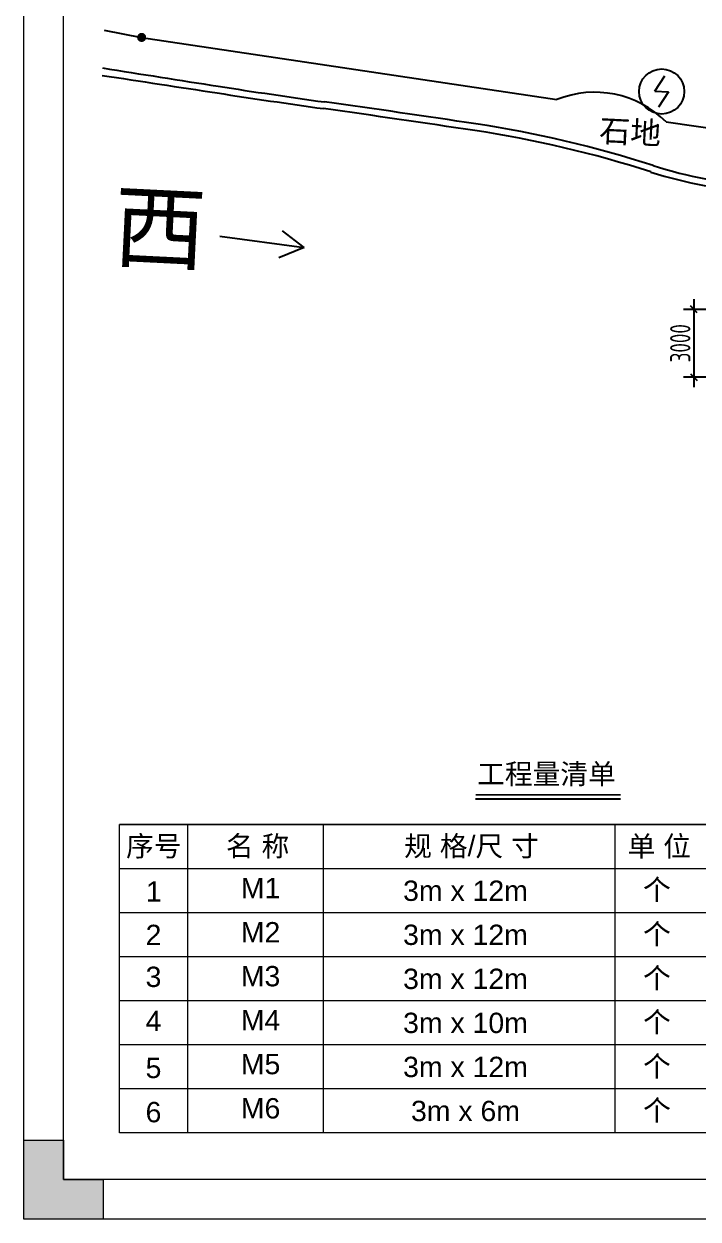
# Model space of a CAD drawing. Header units: millimetres. Extents: x 4 to 2106212, y -117026 to 198097.
# Drawn here: x 890333 to 920153, y 86526 to 139444 of the extents above; entities that cross this region are included whole.
import ezdxf
from ezdxf.enums import TextEntityAlignment as Align

# ---------------------------------------------------------------- set-up
doc = ezdxf.new("R2010")
doc.units = ezdxf.units.MM
doc.layers.add('图框', color=7, linetype='Continuous', lineweight=13)
doc.layers.add('文本', color=3, linetype='Continuous', lineweight=13)
doc.layers.add('粗实线', color=7, linetype='Continuous')
doc.styles.add('hztxt', font='ros1.shx', dxfattribs={"width": 0.8, "bigfont": 'hztxt.shx'})
doc.styles.get("Standard").update_dxf_attribs({"font": 'arial.ttf'})
doc.styles.add('宋体', font='')
doc.styles.get('宋体').set_extended_font_data('SimSun')
doc.linetypes.add('10422', pattern='A,2,[150,AAA.SHX,S=1,R=0,X=0,Y=1],2,[177,AAA.SHX,S=1,R=0,X=0,Y=0.8],1e-09', length=4)
doc.linetypes.add('444', pattern='A,4.5,[145,AAA.SHX,S=1,R=0,X=0,Y=1],4.5,-0.5,[146,AAA.SHX,S=1,R=0,X=0,Y=0],-0.5', length=10)
doc.dimstyles.new('DIM-300', dxfattribs={"dimscale": 300, "dimtxt": 3, "dimasz": 1, "dimexe": 1.5, "dimexo": 1.5, "dimgap": 0.5, "dimtad": 1, "dimdec": 0, "dimzin": 0, "dimdsep": 46, "dimtxsty": 'hztxt', "dimblk": 'OBLIQUE', "dimcen": 0, "dimdle": 1.5, "dimclrd": 9, "dimclre": 9, "dimclrt": 6, "dimadec": 0, "dimazin": 0, "dimtfac": 1, "dimtdec": 0, "dimtix": 1, "dimtofl": 0, "dimtmove": 2, "dimatfit": 0, "dimfxl": 5, "dimtolj": 1, "dimtzin": 0, "dimarcsym": 0})

# ---------------------------------------------------------------- blocks, each defined once
blk = doc.blocks.new('_Oblique')
at = {"color": 0, "linetype": 'ByBlock', "lineweight": -2}
blk.add_line((-0.5, -0.5), (0.5, 0.5), dxfattribs=at)
blk = doc.blocks.new('*D43')
at = {"color": 9, "lineweight": -2, "transparency": 16777216}
for p, q in [((919965, 127255), (919965, 123355)), ((920951, 126805), (919515, 126805)), ((920951, 123805), (919515, 123805))]:
    blk.add_line(p, q, dxfattribs=at)
at = {"layer": 'Defpoints', "color": 0, "transparency": 16777216}
for p in [(921401, 126805), (919965, 123805), (921401, 123805)]:
    blk.add_point(p, dxfattribs=at)
at = {"color": 9, "lineweight": -2, "transparency": 16777216, "xscale": 300, "yscale": 300, "zscale": 300}
for p, rotation in [((919965, 126805), 90), ((919965, 123805), 270)]:
    blk.add_blockref('_Oblique', p, dxfattribs=dict(at, rotation=rotation))
at = {"color": 6, "transparency": 16777216, "insert": (919365, 125305), "char_height": 900, "attachment_point": 5, "rotation": 90, "style": 'hztxt'}
blk.add_mtext('\\A1;3000', dxfattribs=at)
blk = doc.blocks.new('GW-TK')
at = {"layer": '图框', "linetype": 'Continuous', "lineweight": 0}
h = blk.add_hatch(color=256, dxfattribs=at)
h.dxf.hatch_style = 1
h.paths.add_polyline_path([(927193.56, 464418.01), (927193.56, 464423.01), (927188.55, 464423.01), (927188.55, 464428.01), (927183.55, 464428.01), (927183.55, 464418.01)])
at = {"layer": '图框'}
for points in [[(927183.55, 464715.01), (927603.55, 464715.01), (927603.55, 464418.01), (927183.55, 464418.01)], [(927188.55, 464710.01), (927598.55, 464710.01), (927598.55, 464423.01), (927188.55, 464423.01)]]:
    blk.add_lwpolyline(points, close=True, dxfattribs=at)
at = {"layer": '图框', "linetype": 'Continuous', "lineweight": 0}
blk.add_lwpolyline([(927188.55, 464428.01), (927188.55, 464423.01), (927193.56, 464423.01), (927193.56, 464418.01), (927183.55, 464418.01), (927183.55, 464428.01)], close=True, dxfattribs=at)
blk = doc.blocks.new('jytkjyk')
at = {"layer": '粗实线', "color": 252}
for p, q in [((426927, 139166), (428579, 138846)), ((428579, 138846), (446941, 136090)), ((451777, 135104), (461524, 133688))]:
    blk.add_line(p, q, dxfattribs=at)
at = {"layer": '粗实线', "color": 252, "linetype": 'Continuous'}
for p, q in [((435762, 129545, 100000), (434812, 130278, 100000)), ((432045, 130045, 100000), (435762, 129545, 100000)), ((435762, 129545, 100000), (434652, 129089, 100000))]:
    blk.add_line(p, q, dxfattribs=at)
at = {"layer": '粗实线', "color": 252, "linetype": 'Continuous', "const_width": 200, "elevation": 12200, "flags": 128}
blk.add_lwpolyline([(428479, 138851, 1), (428679, 138841, 1)], format="xyb", close=True, dxfattribs=at)
at = {"layer": '粗实线', "color": 252}
for points in [[(451283, 136465), (451716, 137138)], [(451283, 136465), (451883, 136436)], [(451883, 136436), (451449, 135763)]]:
    blk.add_lwpolyline(points, dxfattribs=at)
blk.add_circle((451583, 136451, 100000), 1000, dxfattribs=at)
at = {"layer": '粗实线', "color": 252, "linetype": '10422'}
for centre, radius, start, end in [((898779, 3203502), 3102443, 261.250086, 261.3452), ((475969, 418492), 285523, 261.12551, 262.08081), ((357360, -434177), 575355, 81.407846, 82.080807), ((435954, 85982), 49293, 72.0943, 81.4078), ((456671, 150101), 18091, 252.0943, 267.4974)]:
    blk.add_arc(centre, radius, start, end, dxfattribs=at)
at = {"layer": '粗实线', "color": 252, "linetype": '444'}
for centre, radius, start, end in [((698903, 1841081), 1725174, 260.926534, 261.098861), ((475969, 418492), 285223, 261.12551, 262.08081), ((357360, -434177), 575655, 81.407846, 82.080808), ((435954, 85982), 49593, 72.0943, 81.4078), ((456671, 150101), 17791, 252.0943, 267.4974)]:
    blk.add_arc(centre, radius, start, end, dxfattribs=at)
at = {"layer": '粗实线', "color": 252}
blk.add_arc((448619, 131965), 4453, 44.8263, 112.1306, dxfattribs=at)
at = {"layer": '粗实线', "color": 252, "linetype": 'Continuous', "style": '宋体'}
for s, height, p in [('石地', 1000, (450194, 134682, 100000)), ('西', 3000, (429382, 130348, 100000))]:
    blk.add_text(s, height=height, rotation=357.1643, dxfattribs=at).set_placement(p, align=Align.MIDDLE)

msp = doc.modelspace()

# ---------------------------------------------------------------- linework, layer by layer
msp.add_lwpolyline([(910314.1129, 105131.9818), (916728.2079, 105131.9818)])
at = {"layer": '文本', "color": 7}
for p, q in [((936270.1257, 103991.641), (894567.1773, 103991.641)), ((897567.8642, 103991.641), (897567.8642, 90340.9253)), ((903568.6022, 103991.641), (903568.6022, 90340.9253)), ((916468.2863, 103991.641), (916468.2863, 90340.9253)), ((936270.1257, 102040.9253), (894567.1773, 102040.9253)), ((936270.1257, 100090.9253), (894567.1773, 100090.9253)), ((897567.8642, 98140.9253), (894567.1773, 98140.9253)), ((936270.1257, 98140.9253), (897567.8642, 98140.9253)), ((897567.8642, 96190.9253), (894567.1773, 96190.9253)), ((936270.1257, 96190.9253), (897567.8642, 96190.9253)), ((897567.8642, 94240.9253), (894567.1773, 94240.9253)), ((936270.1257, 94240.9253), (897567.8642, 94240.9253)), ((897567.8642, 92290.9253), (894567.1773, 92290.9253)), ((936270.1257, 92290.9253), (897567.8642, 92290.9253)), ((897567.8642, 90340.9253), (894567.1773, 90340.9253)), ((936270.1257, 90340.9253), (897567.8642, 90340.9253))]:
    msp.add_line(p, q, dxfattribs=at)
at = {"layer": '文本', "color": 7, "const_width": 65.61}
msp.add_lwpolyline([(910314.1129, 105311.9818), (916728.2079, 105311.9818)], dxfattribs=at)
at = {"layer": '文本', "color": 7}
msp.add_lwpolyline([(894567.1773, 90340.9253), (894567.1773, 103991.641), (936270.1257, 103991.641), (936270.1257, 90340.9253)], dxfattribs=at)

# ---------------------------------------------------------------- block references
at = {"xscale": 350, "yscale": 350, "zscale": 350}
msp.add_blockref('GW-TK', (-323623910.7139, -162459777.5503), dxfattribs=at)
msp.add_blockref('jytkjyk', (466960.2629, -0.001))

# ---------------------------------------------------------------- texts
at = {"layer": '文本', "color": 7}
msp.add_text('工程量清单', height=900, dxfattribs=at).set_placement((910377.949, 106234.2806), align=Align.MIDDLE_LEFT)
for s, p in [('序号', (896078.1751, 103058.3618)), ('名 称', (900668.8208, 103058.3618)), ('规 格/尺 寸', (910131.072, 103058.3618)), ('单 位', (918439.1495, 103058.3618)), ('M1', (900800.5097, 101182.7841)), ('个', (918332.9112, 101134.1104)), ('1', (896076.7199, 101030.3865)), ('3m x 12m', (909863.9723, 101064.4438)), ('2', (896064.1892, 99114.4438)), ('M2', (900800.5097, 99232.7841)), ('3m x 12m', (909863.9723, 99114.4438)), ('个', (918332.9112, 99165.3947)), ('3', (896064.1892, 97253.071)), ('M3', (900800.5097, 97282.7841)), ('3m x 12m', (909863.9723, 97164.4438)), ('个', (918332.9112, 97215.3947)), ('M4', (900800.5097, 95332.7841)), ('个', (918332.9112, 95265.3947)), ('4', (896064.1892, 95297.689)), ('3m x 10m', (909863.9723, 95214.4438)), ('5', (896064.1892, 93213.3135)), ('M5', (900800.5097, 93383.142)), ('3m x 12m', (909863.9723, 93264.4438)), ('个', (918332.9112, 93315.3947)), ('6', (896064.1892, 91263.3135)), ('M6', (900800.5097, 91432.7841)), ('3m x 6m', (909863.9723, 91314.4438)), ('个', (918332.9112, 91365.3947))]:
    msp.add_text(s, height=900, dxfattribs=at).set_placement(p, align=Align.MIDDLE)

# ---------------------------------------------------------------- dimensions: what is measured, and where the dimension line sits
dim = msp.add_linear_dim(base=(919964.6473, 123805.0104), p1=(921400.723, 126805.0104), p2=(921400.723, 123805.0104), angle=89.9999997, dimstyle='DIM-300')
dim.commit()
dim.dimension.update_dxf_attribs({"geometry": '*D43', "text_midpoint": (919364.6473, 125305.0104)})

doc.saveas('drawing.dxf')
